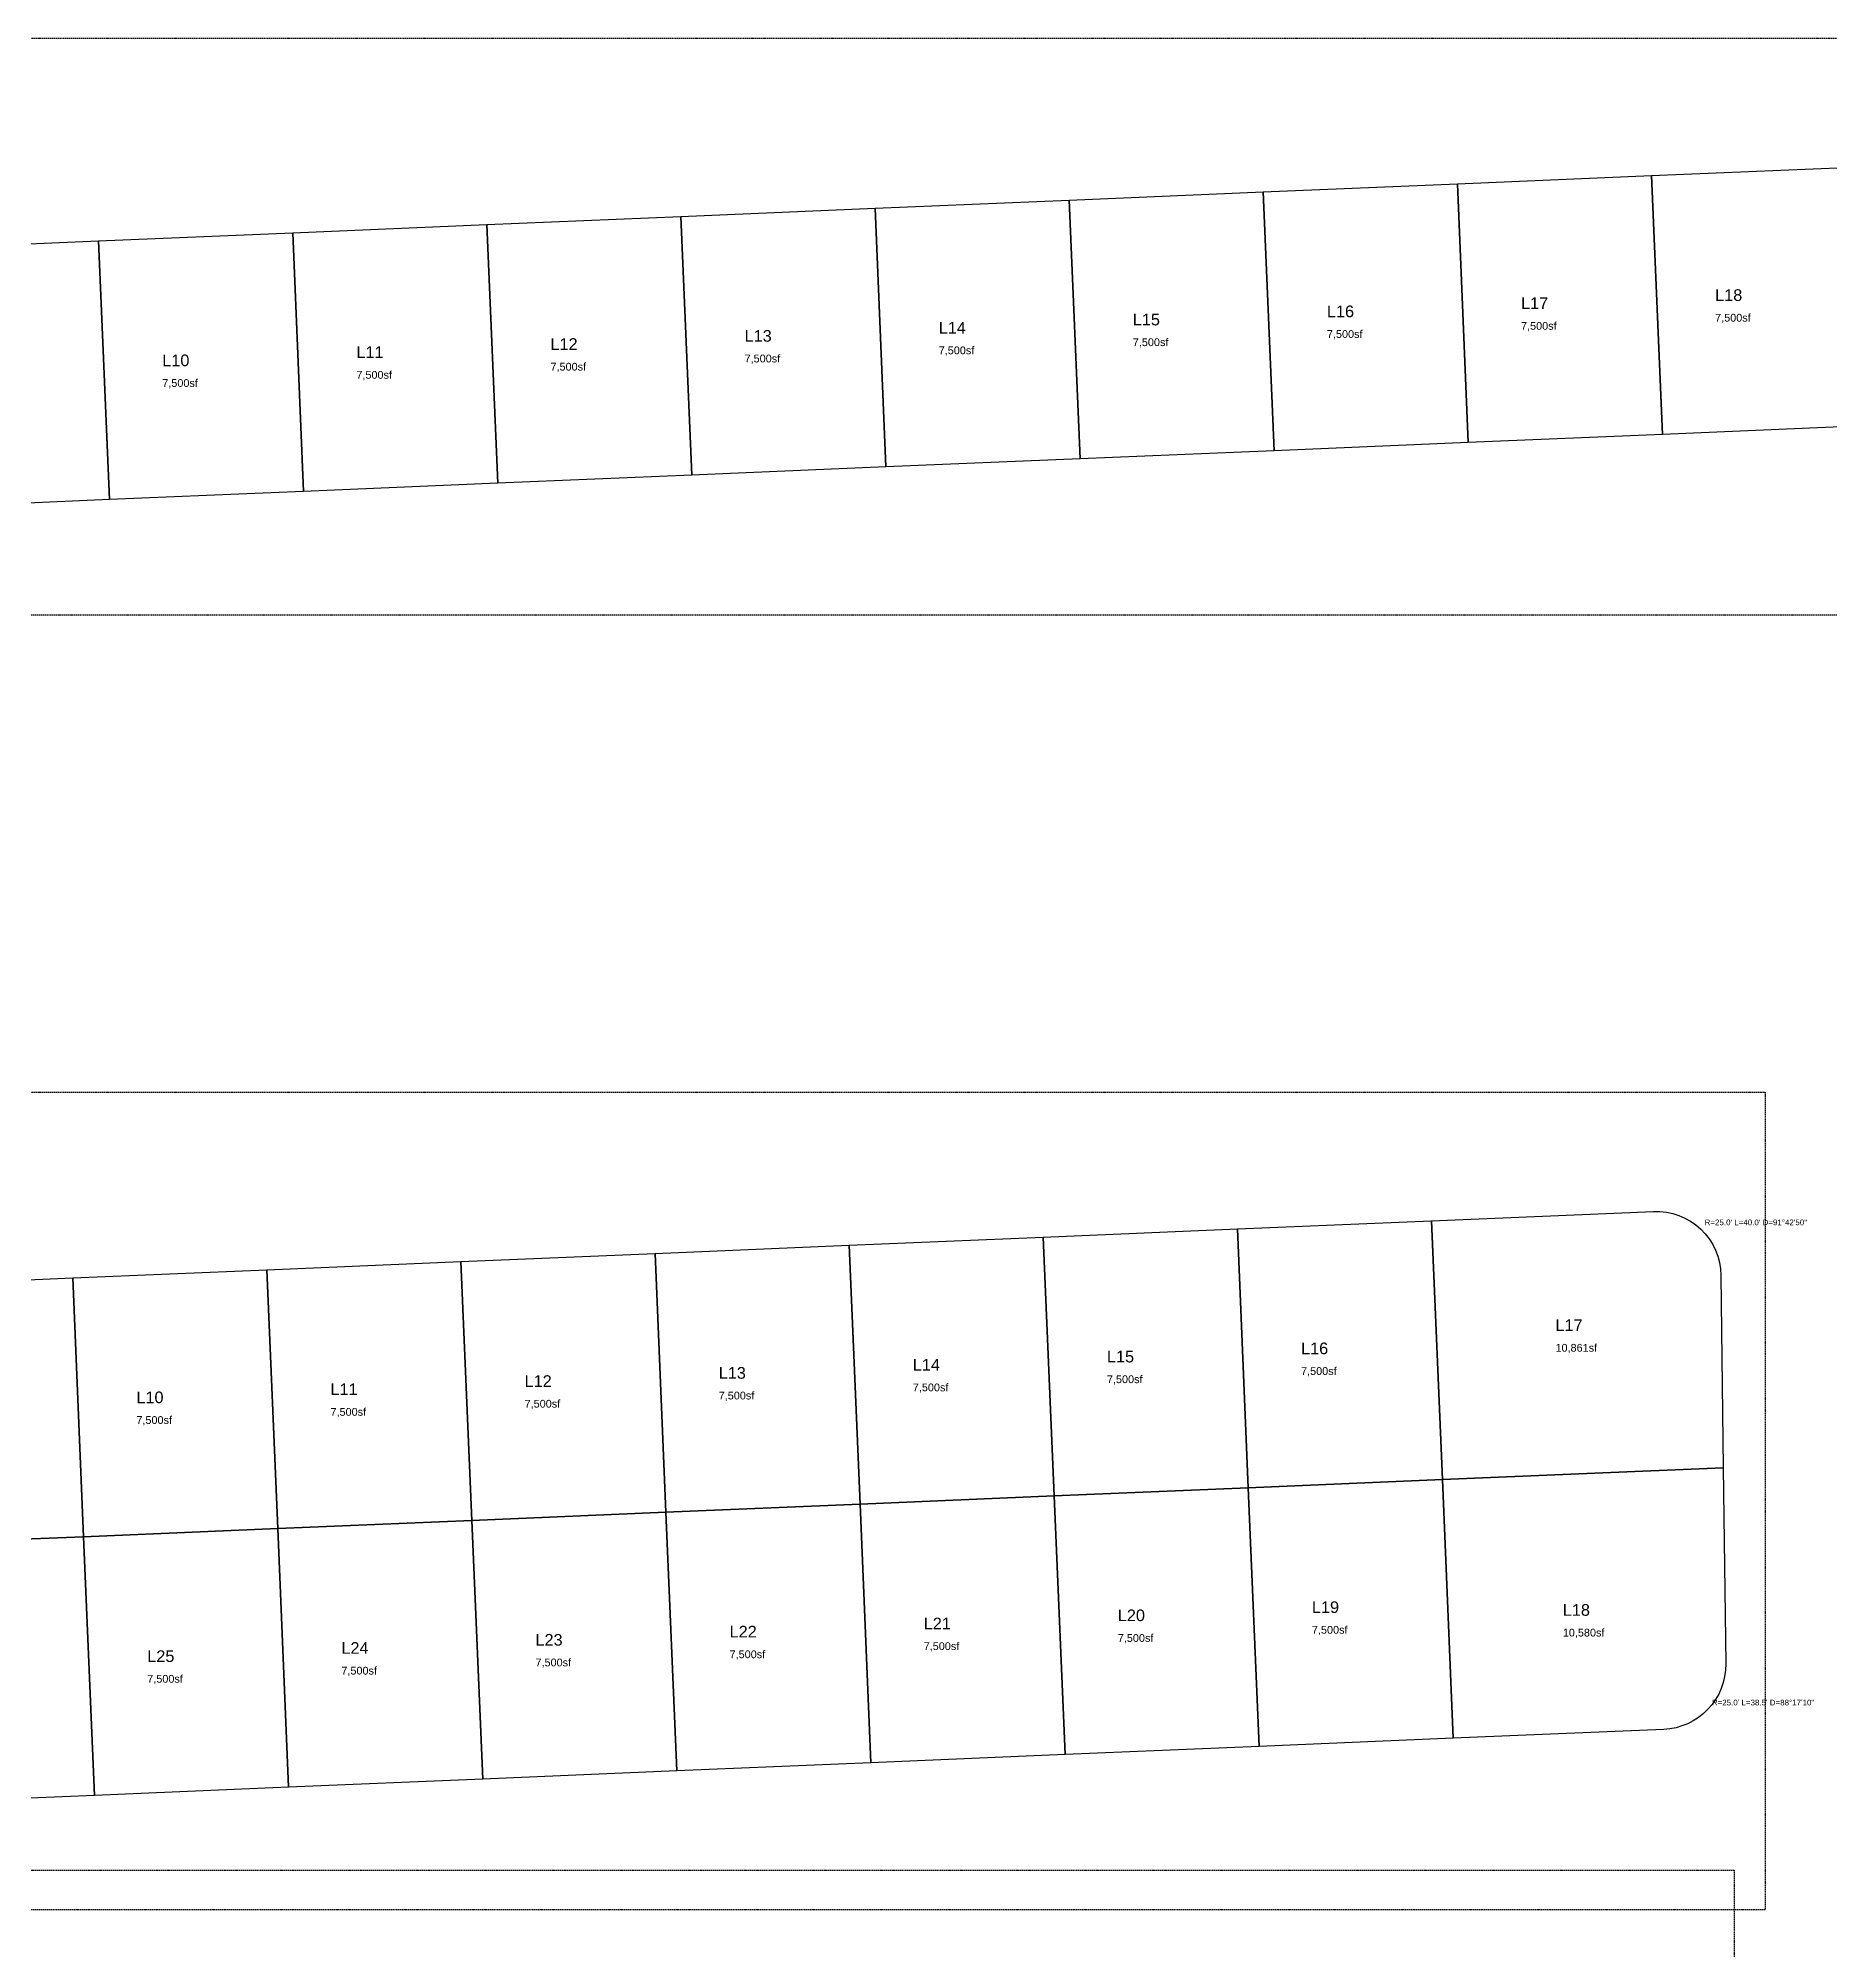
# Model space of a CAD drawing. Extents: x -838 to 3003, y -3950 to 135.
# Drawn here: x 680 to 1371, y -630 to 108 of the extents above; entities that cross this region are included whole.
import ezdxf

# ---------------------------------------------------------------- set-up
doc = ezdxf.new("R2010")
doc.units = 0
doc.linetypes.add('DASHED', pattern=[0.75, 0.5, -0.25])
for name, color, linetype in [('BLOCK-BORDER', 8, 'DASHED'), ('LOT-BOUNDARY', 4, 'CONTINUOUS'), ('LOT-CURVE', 6, 'CONTINUOUS'), ('LOT-DIM', 7, 'CONTINUOUS'), ('LOT-TEXT', 2, 'CONTINUOUS')]:
    doc.layers.add(name, color=color, linetype=linetype)
doc.styles.get("Standard").update_dxf_attribs({"font": 'Arial'})

msp = doc.modelspace()

# ---------------------------------------------------------------- linework, layer by layer
at = {"layer": 'BLOCK-BORDER'}
for p, q in [((-15, 107.8142), (1509.7244, 107.8142)), ((1509.7244, -114.9117), (-15, -114.9117)), ((-15, -299.1104), (1346.2947, -299.1104)), ((1346.2947, -299.1104), (1346.2947, -614.8233)), ((-19.2021, -599.5257), (1334.3195, -599.5257)), ((1334.3195, -599.5257), (1334.3195, -1296.1371)), ((1346.2947, -614.8233), (-15, -614.8233))]:
    msp.add_line(p, q, dxfattribs=at)
at = {"layer": 'LOT-BOUNDARY'}
for p, q in [((1227.4149, 51.6228), (1302.3487, 54.7743)), ((1302.3487, 54.7743), (1377.2824, 57.9259)), ((1302.3487, 54.7743), (1306.5508, -45.1373)), ((1306.5508, -45.1373), (1302.3487, 54.7743)), ((1002.6136, 42.168), (1077.5474, 45.3196)), ((1077.5474, 45.3196), (1152.4811, 48.4712)), ((1077.5474, 45.3196), (1081.7495, -54.5921)), ((1081.7495, -54.5921), (1077.5474, 45.3196)), ((1152.4811, 48.4712), (1227.4149, 51.6228)), ((1152.4811, 48.4712), (1156.6832, -51.4405)), ((1156.6832, -51.4405), (1152.4811, 48.4712)), ((1227.4149, 51.6228), (1231.617, -48.2889)), ((1231.617, -48.2889), (1227.4149, 51.6228)), ((852.7461, 35.8649), (927.6799, 39.0165)), ((927.6799, 39.0165), (1002.6136, 42.168)), ((927.6799, 39.0165), (931.882, -60.8952)), ((931.882, -60.8952), (927.6799, 39.0165)), ((1002.6136, 42.168), (1006.8157, -57.7436)), ((1006.8157, -57.7436), (1002.6136, 42.168)), ((627.9449, 26.4102), (702.8786, 29.5618)), ((702.8786, 29.5618), (777.8124, 32.7133)), ((702.8786, 29.5618), (707.0807, -70.3499)), ((707.0807, -70.3499), (702.8786, 29.5618)), ((777.8124, 32.7133), (852.7461, 35.8649)), ((777.8124, 32.7133), (782.0145, -67.1983)), ((782.0145, -67.1983), (777.8124, 32.7133)), ((852.7461, 35.8649), (856.9482, -64.0468)), ((856.9482, -64.0468), (852.7461, 35.8649)), ((1381.4845, -41.9858), (1306.5508, -45.1373)), ((1156.6832, -51.4405), (1081.7495, -54.5921)), ((1231.617, -48.2889), (1156.6832, -51.4405)), ((1306.5508, -45.1373), (1231.617, -48.2889)), ((1006.8157, -57.7436), (931.882, -60.8952)), ((1081.7495, -54.5921), (1006.8157, -57.7436)), ((856.9482, -64.0468), (782.0145, -67.1983)), ((931.882, -60.8952), (856.9482, -64.0468)), ((707.0807, -70.3499), (632.147, -73.5015)), ((782.0145, -67.1983), (707.0807, -70.3499)), ((1217.4237, -348.7974), (1303.1287, -345.1929)), ((1067.5562, -355.1006), (1142.49, -351.949)), ((1142.49, -351.949), (1217.4237, -348.7974)), ((1142.49, -351.949), (1146.6921, -451.8607)), ((1146.6921, -451.8607), (1142.49, -351.949)), ((1217.4237, -348.7974), (1221.6258, -448.7091)), ((1221.6258, -448.7091), (1217.4237, -348.7974)), ((842.755, -364.5553), (917.6887, -361.4037)), ((917.6887, -361.4037), (992.6225, -358.2522)), ((917.6887, -361.4037), (921.8908, -461.3154)), ((921.8908, -461.3154), (917.6887, -361.4037)), ((992.6225, -358.2522), (1067.5562, -355.1006)), ((992.6225, -358.2522), (996.8246, -458.1638)), ((996.8246, -458.1638), (992.6225, -358.2522)), ((1067.5562, -355.1006), (1071.7583, -455.0123)), ((1071.7583, -455.0123), (1067.5562, -355.1006)), ((692.8875, -370.8585), (767.8212, -367.7069)), ((767.8212, -367.7069), (842.755, -364.5553)), ((767.8212, -367.7069), (772.0233, -467.6186)), ((772.0233, -467.6186), (767.8212, -367.7069)), ((842.755, -364.5553), (846.9571, -464.467)), ((846.9571, -464.467), (842.755, -364.5553)), ((617.9537, -374.01), (692.8875, -370.8585)), ((692.8875, -370.8585), (697.0895, -470.7701)), ((697.0895, -470.7701), (692.8875, -370.8585)), ((1329.1774, -369.8678), (1330.08, -444.1477)), ((1221.6258, -448.7091), (1146.6921, -451.8607)), ((1146.6921, -451.8607), (1221.6258, -448.7091)), ((1330.08, -444.1477), (1221.6258, -448.7091)), ((1221.6258, -448.7091), (1330.08, -444.1477)), ((1221.6258, -448.7091), (1225.8279, -548.6208)), ((1225.8279, -548.6208), (1221.6258, -448.7091)), ((1330.08, -444.1477), (1331.0006, -519.9237)), ((1071.7583, -455.0123), (996.8246, -458.1638)), ((996.8246, -458.1638), (1071.7583, -455.0123)), ((1146.6921, -451.8607), (1071.7583, -455.0123)), ((1071.7583, -455.0123), (1146.6921, -451.8607)), ((1071.7583, -455.0123), (1075.9604, -554.9239)), ((1075.9604, -554.9239), (1071.7583, -455.0123)), ((1146.6921, -451.8607), (1150.8942, -551.7724)), ((1150.8942, -551.7724), (1146.6921, -451.8607)), ((846.9571, -464.467), (772.0233, -467.6186)), ((772.0233, -467.6186), (846.9571, -464.467)), ((921.8908, -461.3154), (846.9571, -464.467)), ((846.9571, -464.467), (921.8908, -461.3154)), ((846.9571, -464.467), (851.1592, -564.3787)), ((851.1592, -564.3787), (846.9571, -464.467)), ((996.8246, -458.1638), (921.8908, -461.3154)), ((921.8908, -461.3154), (996.8246, -458.1638)), ((921.8908, -461.3154), (926.0929, -561.2271)), ((926.0929, -561.2271), (921.8908, -461.3154)), ((996.8246, -458.1638), (1001.0267, -558.0755)), ((1001.0267, -558.0755), (996.8246, -458.1638)), ((697.0895, -470.7701), (622.1558, -473.9217)), ((622.1558, -473.9217), (697.0895, -470.7701)), ((772.0233, -467.6186), (697.0895, -470.7701)), ((697.0895, -470.7701), (772.0233, -467.6186)), ((697.0895, -470.7701), (701.2916, -570.6818)), ((701.2916, -570.6818), (697.0895, -470.7701)), ((772.0233, -467.6186), (776.2254, -567.5302)), ((776.2254, -567.5302), (772.0233, -467.6186)), ((1307.053, -545.2046), (1225.8279, -548.6208)), ((1150.8942, -551.7724), (1075.9604, -554.9239)), ((1225.8279, -548.6208), (1150.8942, -551.7724)), ((1001.0267, -558.0755), (926.0929, -561.2271)), ((1075.9604, -554.9239), (1001.0267, -558.0755)), ((776.2254, -567.5302), (701.2916, -570.6818)), ((851.1592, -564.3787), (776.2254, -567.5302)), ((926.0929, -561.2271), (851.1592, -564.3787)), ((701.2916, -570.6818), (626.3579, -573.8334))]:
    msp.add_line(p, q, dxfattribs=at)
at = {"layer": 'LOT-CURVE'}
for p, q in [((1303.1287, -345.1929), (1305.6287, -345.2128)), ((1305.6287, -345.2128), (1308.1142, -345.4824)), ((1308.1142, -345.4824), (1310.5603, -345.9989)), ((1310.5603, -345.9989), (1312.9427, -346.757)), ((1312.9427, -346.757), (1315.2374, -347.7494)), ((1315.2374, -347.7494), (1317.4215, -348.966)), ((1317.4215, -348.966), (1319.4731, -350.3946)), ((1319.4731, -350.3946), (1321.3718, -352.021)), ((1321.3718, -352.021), (1323.0986, -353.8289)), ((1323.0986, -353.8289), (1324.6362, -355.8002)), ((1324.6362, -355.8002), (1325.9692, -357.9153)), ((1325.9692, -357.9153), (1327.0843, -360.1529)), ((1327.0843, -360.1529), (1327.9703, -362.4907)), ((1327.9703, -362.4907), (1328.6185, -364.9053)), ((1328.6185, -364.9053), (1329.0222, -367.3725)), ((1329.0222, -367.3725), (1329.1774, -369.8678)), ((1330.9139, -522.3288), (1330.5964, -524.7145)), ((1331.0006, -519.9237), (1330.9139, -522.3288)), ((1329.2825, -529.3393), (1328.2984, -531.5356)), ((1330.0509, -527.0586), (1329.2825, -529.3393)), ((1330.5964, -524.7145), (1330.0509, -527.0586)), ((1324.1522, -537.4193), (1322.415, -539.0848)), ((1325.7213, -535.5944), (1324.1522, -537.4193)), ((1327.1076, -533.6271), (1325.7213, -535.5944)), ((1328.2984, -531.5356), (1327.1076, -533.6271)), ((1309.4499, -544.9879), (1307.053, -545.2046)), ((1311.8149, -544.5416), (1309.4499, -544.9879)), ((1314.126, -543.8701), (1311.8149, -544.5416)), ((1316.3618, -542.9794), (1314.126, -543.8701)), ((1318.5016, -541.8778), (1316.3618, -542.9794)), ((1320.5256, -540.5756), (1318.5016, -541.8778)), ((1322.415, -539.0848), (1320.5256, -540.5756))]:
    msp.add_line(p, q, dxfattribs=at)

# ---------------------------------------------------------------- texts
at = {"layer": 'LOT-DIM'}
for s, p in [('R=25.0\' L=40.0\' D=91%%d42\'50"', (1322.8718, -350.521)), ('R=25.0\' L=38.5\' D=88%%d17\'10"', (1325.6522, -535.9193))]:
    msp.add_text(s, height=2.2, dxfattribs=at).set_placement(p)
at = {"layer": 'LOT-TEXT'}
for s, height, p in [('L17', 4.5, (1251.9828, 3.2427)), ('L18', 4.5, (1326.9166, 6.3943)), ('L15', 4.5, (1102.1153, -3.0604)), ('L16', 4.5, (1177.0491, 0.0911)), ('7,500sf', 3, (1326.9166, -1.6057)), ('L13', 4.5, (952.2478, -9.3636)), ('L14', 4.5, (1027.1816, -6.212)), ('7,500sf', 3, (1177.0491, -7.9089)), ('7,500sf', 3, (1251.9828, -4.7573)), ('L10', 4.5, (727.4465, -18.8183)), ('L11', 4.5, (802.3803, -15.6667)), ('L12', 4.5, (877.3141, -12.5152)), ('7,500sf', 3, (952.2478, -17.3636)), ('7,500sf', 3, (1027.1816, -14.212)), ('7,500sf', 3, (1102.1153, -11.0604)), ('7,500sf', 3, (802.3803, -23.6667)), ('7,500sf', 3, (877.3141, -20.5152)), ('7,500sf', 3, (727.4465, -26.8183)), ('L17', 4.5, (1265.2871, -391.343)), ('L16', 4.5, (1167.0579, -400.3291)), ('10,861sf', 3, (1265.2871, -399.343)), ('L13', 4.5, (942.2566, -409.7838)), ('L14', 4.5, (1017.1904, -406.6322)), ('L15', 4.5, (1092.1242, -403.4806)), ('7,500sf', 3, (1167.0579, -408.3291)), ('L11', 4.5, (792.3891, -416.0869)), ('L12', 4.5, (867.3229, -412.9354)), ('7,500sf', 3, (1017.1904, -414.6322)), ('7,500sf', 3, (1092.1242, -411.4806)), ('L10', 4.5, (717.4554, -419.2385)), ('7,500sf', 3, (867.3229, -420.9354)), ('7,500sf', 3, (942.2566, -417.7838)), ('7,500sf', 3, (717.4554, -427.2385)), ('7,500sf', 3, (792.3891, -424.0869)), ('L20', 4.5, (1096.3262, -503.3923)), ('L19', 4.5, (1171.26, -500.2407)), ('L18', 4.5, (1268.1175, -501.3212)), ('L23', 4.5, (871.525, -512.847)), ('L22', 4.5, (946.4587, -509.6955)), ('L21', 4.5, (1021.3925, -506.5439)), ('7,500sf', 3, (1096.3262, -511.3923)), ('7,500sf', 3, (1171.26, -508.2407)), ('10,580sf', 3, (1268.1175, -509.3212)), ('L25', 4.5, (721.6575, -519.1502)), ('L24', 4.5, (796.5912, -515.9986)), ('7,500sf', 3, (946.4587, -517.6955)), ('7,500sf', 3, (1021.3925, -514.5439)), ('7,500sf', 3, (721.6575, -527.1502)), ('7,500sf', 3, (796.5912, -523.9986)), ('7,500sf', 3, (871.525, -520.847))]:
    msp.add_text(s, height=height, dxfattribs=at).set_placement(p)

doc.saveas('drawing.dxf')
